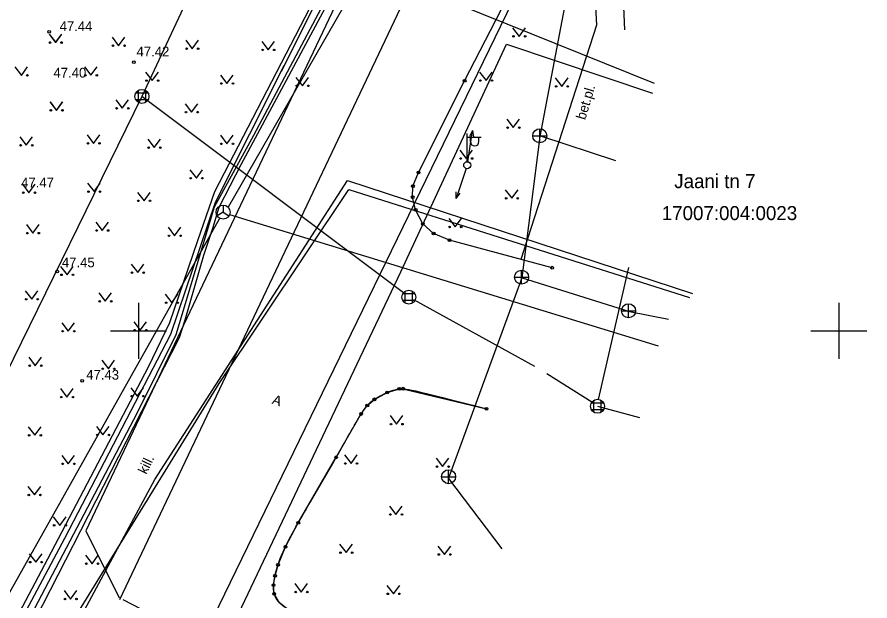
# Model space of a CAD drawing. Extents: x 641249 to 641933, y 6455704 to 6456001.
# Drawn here: x 641841.3 to 641902.2, y 6455780.7 to 6455822.4 of the extents above; entities that cross this region are included whole.
import ezdxf

# ---------------------------------------------------------------- set-up
doc = ezdxf.new("R2010")
doc.units = 0
for name, color, linetype in [('41', 7, 'Continuous'), ('DKAEV', 7, 'Continuous'), ('DTRASS', 7, 'Continuous'), ('HALJASTUS', 7, 'Continuous'), ('KKAEV', 7, 'Continuous'), ('KORGUS', 7, 'Continuous'), ('KTRASS', 7, 'Continuous'), ('MPKAABEL', 7, 'Continuous'), ('MPOHULIIN', 7, 'Continuous'), ('PIIR', 7, 'Continuous'), ('POST', 7, 'Continuous'), ('SIKAEV', 7, 'Continuous'), ('SITRASS', 7, 'Continuous'), ('TEE', 7, 'Continuous'), ('TTRASS', 7, 'Continuous'), ('VORK', 7, 'Continuous')]:
    doc.layers.add(name, color=color, linetype=linetype)

# ---------------------------------------------------------------- blocks, each defined once
blk = doc.blocks.new('MUR106')
at = {"layer": '41'}
for p, q in [((-46.3, 60.7), (0, 0)), ((0, 0), (44.6, 60.7))]:
    blk.add_line(p, q, dxfattribs=at)
for centre in [(-40.1, 0), (42.8, 0)]:
    blk.add_circle(centre, 5.5, dxfattribs=at)

msp = doc.modelspace()

# ---------------------------------------------------------------- linework, layer by layer
at = {"layer": 'DKAEV'}
for p, q in [((641850, 6455816.307), (641850, 6455817.173)), ((641850.5, 6455817.173), (641850.5, 6455816.307)), ((641849.817, 6455816.99), (641850.683, 6455816.99)), ((641850.683, 6455816.49), (641849.817, 6455816.49)), ((641868.867, 6455802.66), (641869.733, 6455802.66)), ((641869.05, 6455801.977), (641869.05, 6455802.843)), ((641869.55, 6455802.843), (641869.55, 6455801.977)), ((641869.733, 6455802.16), (641868.867, 6455802.16)), ((641882.337, 6455794.87), (641883.203, 6455794.87)), ((641882.52, 6455794.187), (641882.52, 6455795.053)), ((641883.02, 6455795.053), (641883.02, 6455794.187)), ((641883.203, 6455794.37), (641882.337, 6455794.37))]:
    msp.add_line(p, q, dxfattribs=at)
for centre in [(641850.25, 6455816.74), (641869.3, 6455802.41), (641882.77, 6455794.62)]:
    msp.add_circle(centre, 0.5, dxfattribs=at)
at = {"layer": 'DTRASS'}
for p, q in [((641867.815, 6455854.292), (641850.25, 6455816.74)), ((641850.25, 6455816.74), (641832.592, 6455780.758)), ((641868.913, 6455802.722), (641850.25, 6455816.74)), ((641884.992, 6455804.529), (641882.825, 6455795.112)), ((641878.296, 6455797.454), (641869.664, 6455802.224)), ((641882.364, 6455794.906), (641879.145, 6455796.926))]:
    msp.add_line(p, q, dxfattribs=at)
msp.add_lwpolyline([(641882.77, 6455794.62), (641885.766, 6455793.815)], dxfattribs=at)
at = {"layer": 'HALJASTUS'}
for p, q in [((641876.713, 6455821.626), (641877.176, 6455821.02)), ((641877.176, 6455821.02), (641877.622, 6455821.626)), ((641843.614, 6455821.188), (641844.077, 6455820.581)), ((641844.077, 6455820.581), (641844.523, 6455821.188)), ((641848.114, 6455820.959), (641848.577, 6455820.352)), ((641848.577, 6455820.352), (641849.023, 6455820.959)), ((641853.372, 6455820.749), (641853.835, 6455820.142)), ((641853.835, 6455820.142), (641854.281, 6455820.749)), ((641858.798, 6455820.664), (641859.261, 6455820.058)), ((641859.261, 6455820.058), (641859.707, 6455820.664)), ((641841.176, 6455818.844), (641841.639, 6455818.237)), ((641841.639, 6455818.237), (641842.085, 6455818.844)), ((641846.137, 6455818.855), (641846.6, 6455818.248)), ((641846.6, 6455818.248), (641847.046, 6455818.855)), ((641850.512, 6455818.476), (641850.975, 6455817.869)), ((641850.975, 6455817.869), (641851.421, 6455818.476)), ((641855.853, 6455818.265), (641856.317, 6455817.659)), ((641856.317, 6455817.659), (641856.762, 6455818.265)), ((641874.351, 6455818.476), (641874.815, 6455817.869)), ((641874.815, 6455817.869), (641875.26, 6455818.476)), ((641861.237, 6455818.097), (641861.701, 6455817.49)), ((641861.701, 6455817.49), (641862.146, 6455818.097)), ((641879.757, 6455818.056), (641880.221, 6455817.449)), ((641880.221, 6455817.449), (641880.666, 6455818.056)), ((641848.38, 6455816.5), (641848.843, 6455815.893)), ((641848.843, 6455815.893), (641849.289, 6455816.5)), ((641843.676, 6455816.344), (641844.139, 6455815.737)), ((641844.139, 6455815.737), (641844.585, 6455816.344)), ((641853.328, 6455816.217), (641853.791, 6455815.61)), ((641853.791, 6455815.61), (641854.237, 6455816.217)), ((641876.293, 6455815.115), (641876.757, 6455814.508)), ((641876.757, 6455814.508), (641877.202, 6455815.115)), ((641846.326, 6455813.988), (641846.789, 6455813.382)), ((641846.789, 6455813.382), (641847.235, 6455813.988)), ((641841.524, 6455813.858), (641841.988, 6455813.252)), ((641841.988, 6455813.252), (641842.433, 6455813.858)), ((641850.666, 6455813.69), (641851.129, 6455813.083)), ((641851.129, 6455813.083), (641851.575, 6455813.69)), ((641855.853, 6455813.963), (641856.317, 6455813.356)), ((641856.317, 6455813.356), (641856.762, 6455813.963)), ((641872.934, 6455812.91), (641873.397, 6455812.303)), ((641873.397, 6455812.303), (641873.843, 6455812.91)), ((641853.669, 6455811.504), (641854.133, 6455810.898)), ((641854.133, 6455810.898), (641854.578, 6455811.504)), ((641841.715, 6455810.469), (641842.178, 6455809.862)), ((641842.178, 6455809.862), (641842.624, 6455810.469)), ((641846.366, 6455810.548), (641846.829, 6455809.941)), ((641846.829, 6455809.941), (641847.275, 6455810.548)), ((641849.934, 6455809.89), (641850.397, 6455809.283)), ((641850.397, 6455809.283), (641850.843, 6455809.89)), ((641876.188, 6455810.074), (641876.652, 6455809.467)), ((641876.652, 6455809.467), (641877.097, 6455810.074)), ((641872.147, 6455808.026), (641872.61, 6455807.419)), ((641872.61, 6455807.419), (641873.056, 6455808.026)), ((641841.996, 6455807.585), (641842.46, 6455806.979)), ((641842.46, 6455806.979), (641842.905, 6455807.585)), ((641846.945, 6455807.773), (641847.408, 6455807.167)), ((641847.408, 6455807.167), (641847.854, 6455807.773)), ((641852.112, 6455807.397), (641852.576, 6455806.791)), ((641852.576, 6455806.791), (641853.021, 6455807.397)), ((641844.439, 6455804.608), (641844.903, 6455804.001)), ((641844.903, 6455804.001), (641845.348, 6455804.608)), ((641849.481, 6455804.765), (641849.945, 6455804.158)), ((641849.945, 6455804.158), (641850.39, 6455804.765)), ((641841.916, 6455802.869), (641842.379, 6455802.262)), ((641842.379, 6455802.262), (641842.825, 6455802.869)), ((641847.167, 6455802.724), (641847.631, 6455802.117)), ((641847.631, 6455802.117), (641848.076, 6455802.724)), ((641851.911, 6455802.615), (641852.375, 6455802.008)), ((641852.375, 6455802.008), (641852.82, 6455802.615)), ((641844.523, 6455800.586), (641844.987, 6455799.979)), ((641844.987, 6455799.979), (641845.432, 6455800.586)), ((641849.666, 6455800.658), (641850.129, 6455800.052)), ((641850.129, 6455800.052), (641850.575, 6455800.658)), ((641842.169, 6455798.122), (641842.633, 6455797.515)), ((641842.633, 6455797.515), (641843.078, 6455798.122)), ((641847.384, 6455797.904), (641847.848, 6455797.298)), ((641847.848, 6455797.298), (641848.293, 6455797.904)), ((641844.426, 6455795.883), (641844.89, 6455795.276)), ((641844.89, 6455795.276), (641845.335, 6455795.883)), ((641849.449, 6455795.948), (641849.912, 6455795.341)), ((641849.912, 6455795.341), (641850.358, 6455795.948)), ((641867.959, 6455793.954), (641868.423, 6455793.347)), ((641868.423, 6455793.347), (641868.868, 6455793.954)), ((641842.133, 6455793.16), (641842.597, 6455792.554)), ((641842.597, 6455792.554), (641843.042, 6455793.16)), ((641846.996, 6455793.186), (641847.459, 6455792.579)), ((641847.459, 6455792.579), (641847.905, 6455793.186)), ((641844.527, 6455791.119), (641844.99, 6455790.512)), ((641844.99, 6455790.512), (641845.436, 6455791.119)), ((641864.713, 6455791.145), (641865.176, 6455790.538)), ((641865.176, 6455790.538), (641865.622, 6455791.145)), ((641871.25, 6455790.926), (641871.713, 6455790.319)), ((641871.713, 6455790.319), (641872.159, 6455790.926)), ((641842.108, 6455788.901), (641842.572, 6455788.294)), ((641842.572, 6455788.294), (641843.017, 6455788.901)), ((641867.915, 6455787.502), (641868.379, 6455786.895)), ((641868.379, 6455786.895), (641868.824, 6455787.502)), ((641843.919, 6455786.73), (641844.382, 6455786.123)), ((641844.382, 6455786.123), (641844.828, 6455786.73)), ((641864.362, 6455784.781), (641864.825, 6455784.174)), ((641864.825, 6455784.174), (641865.271, 6455784.781)), ((641871.381, 6455784.649), (641871.845, 6455784.042)), ((641871.845, 6455784.042), (641872.29, 6455784.649)), ((641842.203, 6455784.1), (641842.667, 6455783.494)), ((641842.667, 6455783.494), (641843.112, 6455784.1)), ((641846.218, 6455783.991), (641846.682, 6455783.384)), ((641846.682, 6455783.384), (641847.127, 6455783.991)), ((641861.16, 6455781.971), (641861.623, 6455781.365)), ((641861.623, 6455781.365), (641862.069, 6455781.971)), ((641867.74, 6455781.84), (641868.203, 6455781.233)), ((641868.203, 6455781.233), (641868.649, 6455781.84)), ((641844.685, 6455781.471), (641845.149, 6455780.864)), ((641845.149, 6455780.864), (641845.594, 6455781.471))]:
    msp.add_line(p, q, dxfattribs=at)
for centre in [(641876.775, 6455821.02), (641877.604, 6455821.02), (641843.676, 6455820.581), (641844.505, 6455820.581), (641848.176, 6455820.352), (641849.005, 6455820.352), (641853.434, 6455820.142), (641854.263, 6455820.142), (641858.86, 6455820.058), (641859.689, 6455820.058), (641842.067, 6455818.237), (641846.199, 6455818.248), (641847.028, 6455818.248), (641850.574, 6455817.869), (641851.403, 6455817.869), (641855.916, 6455817.659), (641856.745, 6455817.659), (641874.414, 6455817.869), (641875.242, 6455817.869), (641861.3, 6455817.49), (641862.129, 6455817.49), (641879.82, 6455817.449), (641880.649, 6455817.449), (641843.738, 6455815.737), (641844.567, 6455815.737), (641848.442, 6455815.893), (641849.271, 6455815.893), (641853.39, 6455815.61), (641854.219, 6455815.61), (641876.356, 6455814.508), (641877.184, 6455814.508), (641846.388, 6455813.382), (641847.217, 6455813.382), (641855.916, 6455813.356), (641856.745, 6455813.356), (641841.587, 6455813.252), (641842.416, 6455813.252), (641850.728, 6455813.083), (641851.557, 6455813.083), (641872.996, 6455812.303), (641873.825, 6455812.303), (641853.732, 6455810.898), (641854.56, 6455810.898), (641841.777, 6455809.862), (641842.606, 6455809.862), (641846.428, 6455809.941), (641847.257, 6455809.941), (641849.996, 6455809.283), (641850.825, 6455809.283), (641876.251, 6455809.467), (641877.079, 6455809.467), (641872.209, 6455807.419), (641873.038, 6455807.419), (641842.059, 6455806.979), (641842.888, 6455806.979), (641847.007, 6455807.167), (641847.836, 6455807.167), (641852.175, 6455806.791), (641853.003, 6455806.791), (641844.502, 6455804.001), (641845.33, 6455804.001), (641849.544, 6455804.158), (641850.373, 6455804.158), (641841.978, 6455802.262), (641842.807, 6455802.262), (641847.23, 6455802.117), (641848.058, 6455802.117), (641851.974, 6455802.008), (641852.803, 6455802.008), (641844.586, 6455799.979), (641845.415, 6455799.979), (641849.728, 6455800.052), (641850.557, 6455800.052), (641842.232, 6455797.515), (641843.061, 6455797.515), (641847.447, 6455797.298), (641848.276, 6455797.298), (641844.489, 6455795.276), (641845.317, 6455795.276), (641849.511, 6455795.341), (641850.34, 6455795.341), (641868.022, 6455793.347), (641868.85, 6455793.347), (641842.196, 6455792.554), (641843.025, 6455792.554), (641847.058, 6455792.579), (641847.887, 6455792.579), (641844.589, 6455790.512), (641845.418, 6455790.512), (641864.775, 6455790.538), (641865.604, 6455790.538), (641871.312, 6455790.319), (641872.141, 6455790.319), (641842.171, 6455788.294), (641842.999, 6455788.294), (641867.978, 6455786.895), (641868.807, 6455786.895), (641843.981, 6455786.123), (641844.81, 6455786.123), (641864.424, 6455784.174), (641865.253, 6455784.174), (641842.266, 6455783.494), (641843.095, 6455783.494), (641871.444, 6455784.042), (641872.272, 6455784.042), (641846.281, 6455783.384), (641847.11, 6455783.384), (641861.222, 6455781.365), (641862.051, 6455781.365), (641867.802, 6455781.233), (641868.631, 6455781.233), (641844.748, 6455780.864), (641845.577, 6455780.864)]:
    msp.add_circle(centre, 0.055, dxfattribs=at)
at = {"layer": 'KKAEV'}
for p, q in [((641878.649, 6455813.431), (641878.649, 6455814.431)), ((641878.149, 6455813.931), (641879.149, 6455813.931)), ((641877.349, 6455803.339), (641877.349, 6455804.339)), ((641876.849, 6455803.839), (641877.849, 6455803.839)), ((641884.99, 6455800.94), (641884.99, 6455801.94)), ((641884.49, 6455801.44), (641885.49, 6455801.44)), ((641872.145, 6455789.095), (641872.145, 6455790.095)), ((641871.645, 6455789.595), (641872.645, 6455789.595))]:
    msp.add_line(p, q, dxfattribs=at)
for centre in [(641878.649, 6455813.931), (641877.349, 6455803.839), (641884.99, 6455801.44), (641872.145, 6455789.595)]:
    msp.add_circle(centre, 0.5, dxfattribs=at)
at = {"layer": 'KORGUS'}
for centre in [(641843.616, 6455821.346), (641849.665, 6455819.18), (641873.283, 6455817.847), (641869.998, 6455811.307), (641869.596, 6455810.324), (641869.575, 6455809.556), (641869.787, 6455808.644), (641870.307, 6455807.65), (641871.072, 6455806.954), (641872.202, 6455806.479), (641844.199, 6455804.251), (641879.529, 6455804.514), (641845.979, 6455796.436), (641867.756, 6455795.609), (641868.626, 6455795.871), (641868.884, 6455795.878), (641866.839, 6455795.116), (641866.337, 6455794.679), (641874.849, 6455794.433), (641865.905, 6455794.075), (641864.119, 6455790.978), (641861.411, 6455786.31), (641860.489, 6455784.584), (641859.965, 6455783.301), (641859.748, 6455782.528), (641859.644, 6455781.844), (641859.69, 6455781.244)]:
    msp.add_circle(centre, 0.1, dxfattribs=at)
at = {"layer": 'KTRASS'}
for p, q in [((641878.694, 6455813.93), (641884.047, 6455812.16)), ((641872.137, 6455789.472), (641875.941, 6455784.455))]:
    msp.add_line(p, q, dxfattribs=at)
for points in [[(641888.198, 6455860.052), (641883.932, 6455841.665), (641878.647, 6455813.867), (641877.377, 6455803.796), (641872.137, 6455789.492)], [(641877.403, 6455803.794), (641885.059, 6455801.397), (641887.852, 6455800.838)]]:
    msp.add_lwpolyline(points, dxfattribs=at)
at = {"layer": 'MPKAABEL'}
for points in [[(641814.769, 6455728.134), (641819.098, 6455737.07), (641821.947, 6455742.744), (641826.616, 6455751.657), (641828.452, 6455755.15), (641835.88, 6455769.306), (641843.518, 6455783.732), (641850.725, 6455797.438), (641852.235, 6455800.606), (641854.232, 6455806.454), (641855.455, 6455809.958), (641873.443, 6455844.69), (641877.345, 6455854.626), (641879.488, 6455860.864), (641881.491, 6455866.706), (641882.421, 6455873.164), (641882.594, 6455874.217), (641882.768, 6455878.889), (641883.132, 6455887.105), (641883.133, 6455888.045), (641881.818, 6455893.564), (641877.841, 6455901.916), (641874.404, 6455908.987), (641873.53, 6455910.782)], [(641860.205, 6455818.55), (641862.555, 6455823.223), (641873.867, 6455844.428)], [(641874.165, 6455843.895), (641870.656, 6455836.682), (641865.854, 6455828.347), (641858.218, 6455813.957), (641855.401, 6455808.839), (641852.658, 6455799.715), (641849.916, 6455794.152), (641837.976, 6455771.475), (641826.104, 6455749.045), (641815.561, 6455728.193)], [(641874.462, 6455843.717), (641871.024, 6455836.777), (641864.876, 6455825.972), (641860.55, 6455817.884), (641857.297, 6455811.855), (641855.746, 6455808.811), (641855.298, 6455807.379), (641854.637, 6455805.383), (641853.3, 6455800.763), (641852.903, 6455799.509), (641842.086, 6455778.333), (641835.748, 6455766.157), (641818.212, 6455732.601), (641815.661, 6455727.764)], [(641814.961, 6455728), (641816.993, 6455732.081), (641822.809, 6455743.53), (641835.084, 6455767.115), (641844.745, 6455785.197), (641852.308, 6455799.77), (641855.499, 6455809.19), (641860.4, 6455818.94)], [(641815.334, 6455727.821), (641821.202, 6455739.219), (641827.279, 6455745.083), (641851.165, 6455789.388), (641864.92, 6455810.736), (641889.552, 6455802.66)], [(641815.291, 6455728.037), (641821.049, 6455739.669), (641826.972, 6455745.32), (641833.827, 6455758.104), (641841.182, 6455771.65), (641845.021, 6455778.837), (641855.771, 6455796.24), (641865.006, 6455810.1), (641889.351, 6455802.376)]]:
    msp.add_lwpolyline(points, dxfattribs=at)
at = {"layer": 'MPOHULIIN'}
for p, q in [((641873.507, 6455812.077), (641873.839, 6455814.303)), ((641873.839, 6455814.303), (641873.624, 6455813.879)), ((641873.839, 6455814.303), (641873.919, 6455813.834)), ((641873.39, 6455811.593), (641872.67, 6455809.461)), ((641873.47, 6455811.83), (641873.47, 6455811.83)), ((641873.47, 6455811.83), (641873.47, 6455811.83)), ((641872.67, 6455809.461), (641872.674, 6455809.937)), ((641872.67, 6455809.461), (641872.957, 6455809.841))]:
    msp.add_line(p, q, dxfattribs=at)
at = {"layer": 'PIIR'}
for points in [[(641901.85, 6455843.364), (641888.18, 6455847.14), (641851.63, 6455771.91), (641867.6, 6455766.445)], [(641919.5, 6455838.488), (641888.18, 6455847.14), (641851.63, 6455771.91), (641867.6, 6455766.445)]]:
    msp.add_lwpolyline(points, dxfattribs=at)
at = {"layer": 'POST'}
for p, q in [((641873.47, 6455812.08), (641873.47, 6455814.08)), ((641873.47, 6455813.83), (641874.47, 6455813.83)), ((641873.697, 6455813.509), (641873.697, 6455813.83)), ((641874.309, 6455813.509), (641874.309, 6455813.83)), ((641873.47, 6455811.83), (641873.47, 6455811.83))]:
    msp.add_line(p, q, dxfattribs=at)
msp.add_circle((641873.47, 6455811.83), 0.25, dxfattribs=at)
msp.add_arc((641874.003, 6455813.509), 0.306, 180, 0, dxfattribs=at)
at = {"layer": 'SIKAEV'}
for p, q in [((641856.04, 6455808.98), (641856.04, 6455808.48)), ((641856.04, 6455808.48), (641855.625, 6455808.205)), ((641856.04, 6455808.48), (641856.455, 6455808.205))]:
    msp.add_line(p, q, dxfattribs=at)
msp.add_circle((641856.04, 6455808.48), 0.5, dxfattribs=at)
at = {"layer": 'SITRASS'}
for p, q in [((641875.192, 6455841.47), (641856.392, 6455808.838)), ((641831.506, 6455764.819), (641855.805, 6455808.041)), ((641856.508, 6455808.305), (641887.099, 6455798.941))]:
    msp.add_line(p, q, dxfattribs=at)
at = {"layer": 'TEE'}
for points in [[(641877.883, 6455858.692), (641880.725, 6455855.285), (641880.996, 6455853.306), (641880.473, 6455850.378), (641877.12, 6455850.882), (641874.177, 6455844.561), (641846.231, 6455785.731), (641848.62, 6455780.95)], [(641879.529, 6455804.514), (641872.202, 6455806.479), (641871.072, 6455806.954), (641870.307, 6455807.65), (641869.787, 6455808.644), (641869.575, 6455809.556), (641869.596, 6455810.324), (641869.998, 6455811.307), (641873.283, 6455817.847), (641881.863, 6455834.514), (641883.626, 6455839.841), (641885.618, 6455846.168), (641887.23, 6455851.502)], [(641880.499, 6455850.314), (641881.65, 6455849.214), (641877.613, 6455841.839), (641848.633, 6455780.806)], [(641884.729, 6455821.486), (641884.156, 6455834.605), (641886.074, 6455841.47)], [(641882.002, 6455834.783), (641882.705, 6455821.83), (641877.306, 6455805.096)], [(641870.203, 6455775.279), (641863.308, 6455778.474), (641862.122, 6455779.123), (641860.978, 6455779.88), (641860.068, 6455780.599), (641859.69, 6455781.244), (641859.644, 6455781.844), (641859.748, 6455782.528), (641859.965, 6455783.301), (641860.489, 6455784.584), (641861.411, 6455786.31), (641864.119, 6455790.978), (641865.905, 6455794.075), (641866.337, 6455794.679), (641866.839, 6455795.116), (641867.756, 6455795.609), (641868.626, 6455795.871), (641868.884, 6455795.878), (641874.849, 6455794.433)], [(641848.886, 6455780.831), (641853.425, 6455778.473)]]:
    msp.add_lwpolyline(points, dxfattribs=at)
msp.add_open_spline([(641870.203, 6455775.279), (641865.096, 6455777.549), (641861.886, 6455779.156), (641860.726, 6455780.089), (641859.909, 6455780.655), (641859.605, 6455781.353), (641859.651, 6455782.148), (641859.903, 6455783.227), (641860.639, 6455785.08), (641863.534, 6455789.889), (641865.928, 6455794.228), (641866.55, 6455794.968), (641867.453, 6455795.501), (641868.606, 6455795.963), (641869.346, 6455795.886), (641874.849, 6455794.433)], degree=3, dxfattribs=at)
at = {"layer": 'TTRASS'}
for points in [[(641869.426, 6455854.805), (641863.942, 6455826.902), (641886.814, 6455817.679)], [(641829.033, 6455733.487), (641849.834, 6455777.29), (641854.931, 6455775.139), (641868.728, 6455804.206), (641876.265, 6455820.473), (641886.688, 6455816.968)]]:
    msp.add_lwpolyline(points, dxfattribs=at)
at = {"layer": 'VORK'}
for p, q in [((641850, 6455802), (641850, 6455798)), ((641900, 6455802), (641900, 6455798)), ((641848, 6455800), (641852, 6455800)), ((641898, 6455800), (641902, 6455800))]:
    msp.add_line(p, q, dxfattribs=at)

# ---------------------------------------------------------------- block references
at = {"layer": 'HALJASTUS', "xscale": 0.01, "yscale": 0.01}
for p in [(641844.09, 6455820.58), (641844.15, 6455815.74)]:
    msp.add_blockref('MUR106', p, dxfattribs=at)

# ---------------------------------------------------------------- texts
at = {"layer": 'KORGUS'}
for s, p in [('47.44', (641844.37, 6455821.4)), ('47.42', (641849.86, 6455819.59)), ('47.40', (641843.93, 6455818.08)), ('47.47', (641841.62, 6455810.24)), ('47.45', (641844.53, 6455804.54)), ('47.43', (641846.27, 6455796.52))]:
    msp.add_text(s, height=0.7, dxfattribs=at).set_placement(p)
at = {"layer": 'PIIR'}
for s, p in [(' Jaani tn 7', (641887.88, 6455810.19)), ('17007:004:0023', (641887.36, 6455807.91))]:
    msp.add_text(s, height=0.99996, dxfattribs=at).set_placement(p)
at = {"layer": 'TEE'}
for s, rotation, p in [('bet.pl.', 73.20278, (641881.89, 6455815.02)), ('bet.pl.', 73.20278, (641881.89, 6455815.02)), ('A', 340.25316, (641859.49, 6455794.82)), ('kill.', 64.54176, (641850.57, 6455789.72))]:
    msp.add_text(s, height=0.7, rotation=rotation, dxfattribs=at).set_placement(p)

doc.saveas('drawing.dxf')
